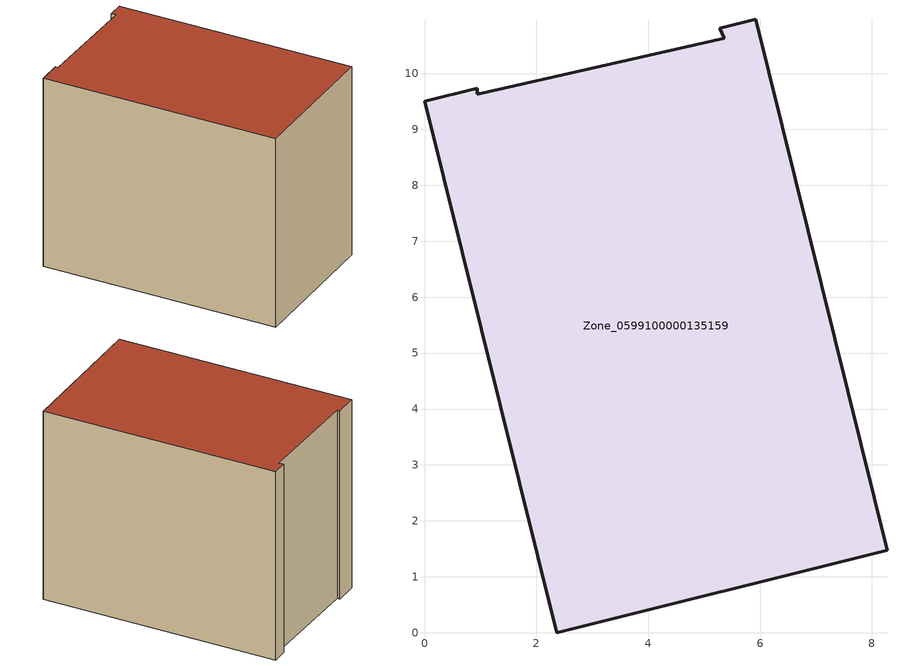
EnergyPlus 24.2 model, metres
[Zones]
Zone_0599100000135159
 floor ground (C_G): 0.94,9.63 5.36,10.63 5.28,10.81 5.92,10.97 8.27,1.47 2.36,0 0,9.5 0.94,9.73 z0
 wall outside (C_F): 2.36,0 8.27,1.47 5.92,10.97 5.28,10.81 5.36,10.63 0.94,9.63 0.94,9.73 0,9.5 2.36,0 z0:8.09
 roof outside (C_R): 5.92,10.97 5.28,10.81 5.36,10.63 0.94,9.63 0.94,9.73 0,9.5 2.36,0 8.27,1.47 z8.09
[BUILDING]
Pand.0599100000135159: North Axis=0; Terrain=City; Loads Convergence Tolerance Value=0.04; Temperature Convergence Tolerance Value=0.4; Solar Distribution=FullExterior; Maximum Number of Warmup Days=25; Minimum Number of Warmup Days=1
[Site:Location]
Rotterdam.The.Hague.AP_ZH_NLD Design_Conditions: Latitude=51.96; Longitude=4.45; Time Zone=1; Elevation=-4.5
[SITE:GROUNDTEMPERATURE:BUILDINGSURFACE]
18, 18, 18, 18, 18, 18, 18, 18, 18, 18, 18, 18
[MATERIAL] Thermal Absorptance=0.9; Solar Absorptance=0.7; Visible Absorptance=0.7
Name | Roughness | Thickness | Conductivity | Density | Specific Heat
G.TI.1965-1974 | MediumSmooth | 0.15 | 0.882353 | 540 | 1210
F.TI.1965-1974 | Rough | 0.3 | 0.697674 | 1920 | 840
R.TI.1965-1974 | MediumRough | 0.2 | 0.232558 | 1500 | 1000
[CONSTRUCTION]
C_G: G.TI.1965-1974
C_F: F.TI.1965-1974
C_R: R.TI.1965-1974
[ZONE]
Zone_0599100000135159: Type=1; Multiplier=1; Ceiling Height=Autocalculate; Volume=Autocalculate; Floor Area=autocalculate; Part of Total Floor Area=Yes
[ZONEINFILTRATION:DESIGNFLOWRATE]
Infil_Zone_0599100000135159: Zone or ZoneList or Space or SpaceList=Zone_0599100000135159; Schedule=AlwaysOn; Design Flow Rate Calculation Method=Flow/Area; Flow Rate per Floor Area=0.003; Constant Term Coefficient=1; Temperature Term Coefficient=0; Velocity Term Coefficient=0; Velocity Squared Term Coefficient=0
[HVACTEMPLATE:ZONE:IDEALLOADSAIRSYSTEM]
Zone_0599100000135159: Maximum Heating Supply Air Temperature=50; Minimum Cooling Supply Air Temperature=13; Maximum Heating Supply Air Humidity Ratio=0.0156; Minimum Cooling Supply Air Humidity Ratio=0.0077; Heating Limit=NoLimit; Cooling Limit=NoLimit; Dehumidification Control Type=ConstantSensibleHeatRatio; Cooling Sensible Heat Ratio=0.7; Dehumidification Setpoint=60; Humidification Control Type=None; Humidification Setpoint=30; Outdoor Air Method=None; Outdoor Air Flow Rate per Person=0.00944; Outdoor Air Flow Rate per Zone Floor Area=0; Outdoor Air Flow Rate per Zone=0; Demand Controlled Ventilation Type=None; Outdoor Air Economizer Type=NoEconomizer; Heat Recovery Type=None; Sensible Heat Recovery Effectiveness=0.7; Latent Heat Recovery Effectiveness=0.65
[ZONECONTROL:THERMOSTAT]
ThermostatControl_Zone_0599100000135159: Zone or ZoneList=Zone_0599100000135159; Control Type Schedule=DualSetpointControlType; Control 1=Thermostat_Zone_0599100000135159; Temperature Difference Between Cutout And Setpoint=0
[THERMOSTATSETPOINT:DUALSETPOINT]
Thermostat_Zone_0599100000135159: Heating Setpoint Temperature Schedule=HeatingSetpoint_Zone_0599100000135159; Cooling Setpoint Temperature Schedule=CoolingSetpoint_Zone_0599100000135159
[SCHEDULE:COMPACT]
HeatingSetpoint_Zone_0599100000135159: Through: 12/31, For: AllDays, Until: 24:00, 21
CoolingSetpoint_Zone_0599100000135159: Through: 12/31, For: AllDays, Until: 24:00, 24
DualSetpointControlType: Through: 12/31, For: AllDays, Until: 24:00, 4
AlwaysOn: Through: 12/31, For: AllDays, Until: 24:00, 1
